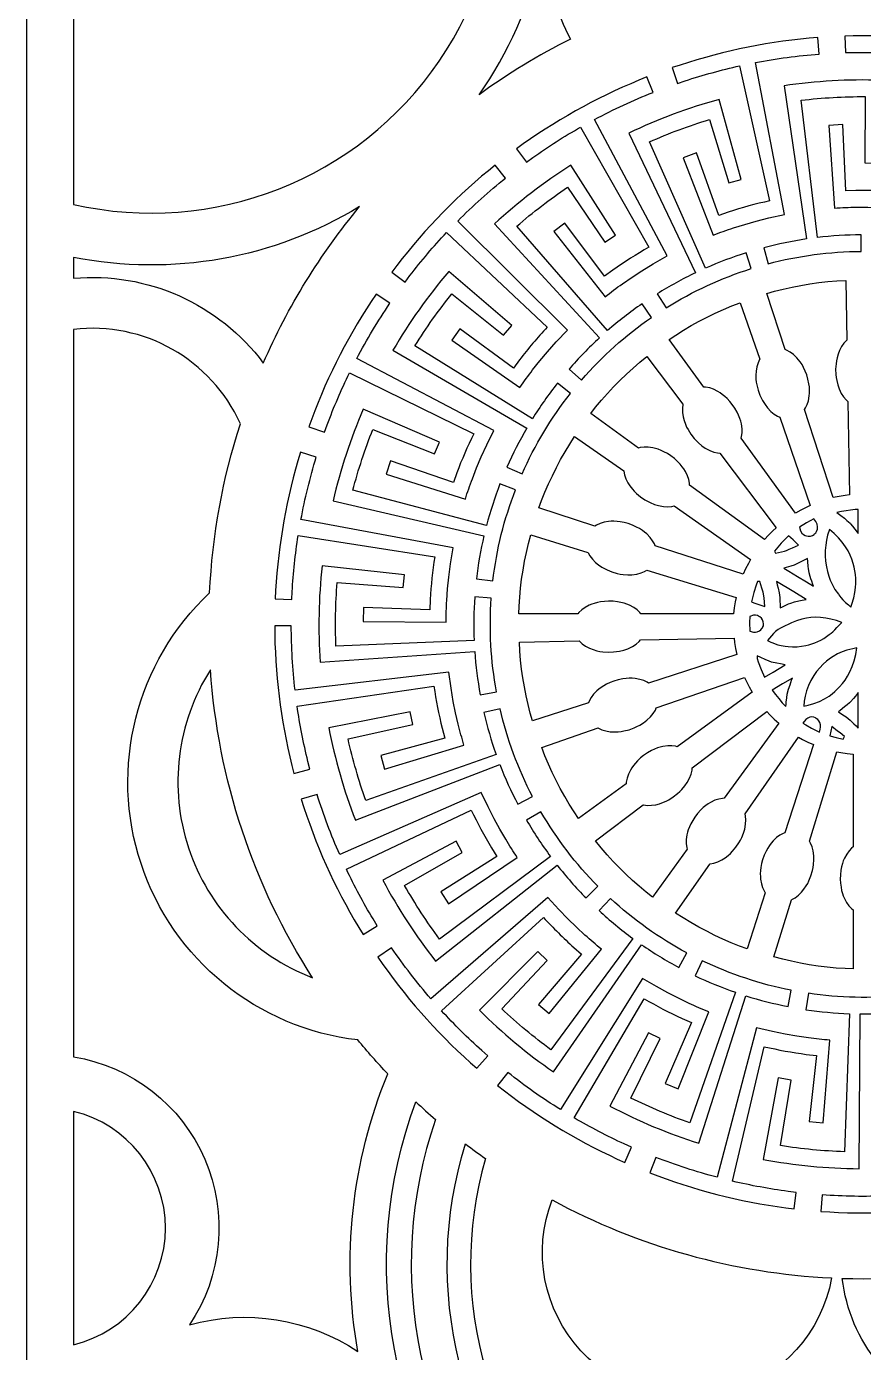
# Model space of a CAD drawing. Extents: x 21619 to 22734, y -2866 to -400.
# Drawn here: x 21619 to 22154, y -1992 to -1145 of the extents above; entities that cross this region are included whole.
import ezdxf

# ---------------------------------------------------------------- set-up
doc = ezdxf.new("R2010")
doc.units = 0
for name, color, linetype in [('DEFAULT', 7, 'CONTINUOUS'), ('DEFAULT_LAYER', 1, 'CONTINUOUS'), ('LAYER_01', 7, 'CONTINUOUS')]:
    doc.layers.add(name, color=color, linetype=linetype)

msp = doc.modelspace()

# ---------------------------------------------------------------- linework, layer by layer
at = {"layer": 'DEFAULT'}
for points in [[(22193.58, -1163.85, -0.028162), (22234.15, -1170.63), (22236.48, -1160.29, 0.059909), (22147.15, -1151.13), (22141.86, -1151.26), (22142.19, -1161.85), (22147.34, -1161.73, -0.024653), (22183.33, -1162.87), (22176.18, -1250.87, 0.024653), (22148.88, -1250), (22142.38, -1250.19), (22140.64, -1207.85), (22131.66, -1208.35), (22135.32, -1261.19, -0.012914), (22149.07, -1260.6), (22156.58, -1260.57), (22164.08, -1260.76), (22172.52, -1261.22), (22182.81, -1262.07)], [(22084.74, -1168.24, -0.028162), (22125.51, -1162.76), (22124.69, -1152.2, 0.059909), (22036.63, -1169.78), (22031.61, -1171.46), (22035.05, -1181.48), (22039.93, -1179.85, -0.024653), (22074.66, -1170.33), (22093.77, -1256.53, 0.024653), (22067.43, -1263.74), (22061.27, -1265.84), (22047.13, -1225.89), (22038.69, -1229.02), (22057.76, -1278.44, -0.012914), (22070.73, -1273.81), (22077.89, -1271.57), (22085.12, -1269.54), (22093.32, -1267.49), (22103.4, -1265.28)], [(21982.04, -1204.52, -0.028162), (22019.37, -1187.27), (22015.48, -1177.42, 0.059909), (21936.51, -1220.17), (21932.21, -1223.26), (21938.45, -1231.82), (21942.63, -1228.82, -0.024653), (21973.02, -1209.49), (22016.68, -1286.22, 0.024653), (21993.64, -1300.88), (21988.37, -1304.7), (21963.08, -1270.7), (21955.94, -1276.17), (21988.73, -1317.77, -0.012914), (21999.76, -1309.53), (22005.95, -1305.28), (22012.26, -1301.21), (22019.48, -1296.84), (22028.46, -1291.75)], [(22164.6, -1179.5, 0.044449), (22102.99, -1183.05), (22117.42, -1280.88, 0.028053), (22090.08, -1286.49), (22092.79, -1296.73, -0.0632), (22152.26, -1288.81), (22152.2, -1278.22, 0.028063), (22124.34, -1279.96), (22113.91, -1192.29, -0.030403), (22154.81, -1189.93), (22154.67, -1232.3), (22162.94, -1232.45)], [(22061.65, -1191.74, 0.044417), (22003.87, -1213.28), (22046.48, -1302.51, 0.028034), (22022.03, -1315.92), (22027.64, -1324.91, -0.063156), (22082.1, -1299.83), (22078.91, -1289.73, 0.028043), (22052.82, -1299.59), (22017.02, -1218.89, -0.030381), (22055.38, -1204.59), (22067.74, -1245.13), (22075.68, -1242.83)], [(21894.59, -1269.46, -0.028162), (21925.18, -1241.97), (21918.55, -1233.71, 0.059909), (21855.7, -1297.83), (21852.5, -1302.06), (21860.99, -1308.4), (21864.1, -1304.29, -0.024653), (21887.43, -1276.86), (21951.78, -1337.32, 0.024653), (21934.08, -1358.12), (21930.17, -1363.33), (21895.98, -1338.28), (21890.77, -1345.62), (21934.37, -1375.71, -0.012914), (21942.47, -1364.58), (21947.14, -1358.7), (21951.96, -1352.94), (21957.58, -1346.64), (21964.66, -1339.13)], [(21966.95, -1233.75, 0.04439), (21918.1, -1271.33), (21985.1, -1344.05, 0.028019), (21965.69, -1364.06), (21973.7, -1371, -0.06312), (22018.33, -1331.02), (22012.31, -1322.3, 0.028026), (21990.3, -1339.4), (21932.32, -1272.82, -0.030363), (21964.74, -1247.87), (21988.5, -1282.97), (21995.4, -1278.43)], [(21888.86, -1301.75, 0.044369), (21853.26, -1352.02), (21938.7, -1401.8, 0.028008), (21926.04, -1426.62), (21935.74, -1430.9, -0.063092), (21966.61, -1379.57), (21958.29, -1373.01, 0.028013), (21942.29, -1395.83), (21867.28, -1349.26, -0.030348), (21890.92, -1315.89), (21923.95, -1342.43), (21929.21, -1336.07)], [(21830.16, -1357.3, -0.028162), (21851.29, -1322.01), (21842.53, -1316.06, 0.059909), (21801.36, -1395.87), (21799.55, -1400.84), (21809.53, -1404.4), (21811.29, -1399.56, -0.024653), (21825.51, -1366.48), (21904.81, -1405.28, 0.024653), (21894.03, -1430.38), (21891.83, -1436.5), (21851.78, -1422.65), (21848.96, -1431.19), (21899.49, -1447.09, -0.012914), (21903.96, -1434.07), (21906.68, -1427.07), (21909.59, -1420.15), (21913.11, -1412.47), (21917.66, -1403.21)], [(21834.28, -1389.67, 0.044354), (21815.05, -1448.18), (21911.35, -1470.61, 0.027999), (21906.56, -1498.05), (21917.08, -1499.29, -0.063071), (21931.49, -1441.17), (21921.6, -1437.35, 0.028003), (21913.03, -1463.85), (21827.64, -1441.42, -0.030338), (21840.4, -1402.58), (21879.79, -1418.23), (21882.94, -1410.61)], [(21794.49, -1460.21, -0.028162), (21804.28, -1420.27), (21794.15, -1417.17, 0.059909), (21778.34, -1505.56), (21778.08, -1510.85), (21788.66, -1511.31), (21788.92, -1506.17, -0.024653), (21792.75, -1470.36), (21879.97, -1484.06, 0.024653), (21877.06, -1511.22), (21876.77, -1517.72), (21834.41, -1516.29), (21834.23, -1525.29), (21887.21, -1525.59, -0.012914), (21887.64, -1511.83), (21888.18, -1504.34), (21888.92, -1496.87), (21890.01, -1488.49), (21891.63, -1478.3)], [(21807.99, -1489.74, 0.044343), (21806.82, -1551.29), (21905.46, -1544.41, 0.027995), (21908.95, -1572.04), (21919.37, -1570.13, -0.063059), (21916.04, -1510.35), (21905.47, -1509.61, 0.027996), (21905.08, -1537.46), (21816.86, -1541.13, -0.030331), (21817.64, -1500.27), (21859.88, -1503.64), (21860.66, -1495.43)], [(21790.74, -1569.08, -0.028162), (21788.32, -1528.02), (21777.73, -1528.04, 0.059909), (21788.67, -1617.17), (21789.98, -1622.3), (21800.23, -1619.62), (21798.96, -1614.63, -0.024653), (21792.07, -1579.28), (21879.45, -1566.67, 0.024653), (21884.68, -1593.48), (21886.31, -1599.78), (21845.42, -1610.89), (21847.9, -1619.54), (21898.61, -1604.22, -0.012914), (21894.96, -1590.94), (21893.27, -1583.63), (21891.78, -1576.27), (21890.35, -1567.94), (21888.9, -1557.72)], [(21812.3, -1593.09, 0.044339), (21829.28, -1652.26), (21921.54, -1616.67, 0.027993), (21933, -1642.05), (21942.4, -1637.15, -0.063054), (21921.64, -1581.01), (21911.32, -1583.41, 0.027993), (21919.12, -1610.13), (21835.9, -1639.59, -0.030327), (21824.62, -1600.32), (21865.99, -1591.11), (21864.31, -1583.03)], [(21819.24, -1674.21, -0.028162), (21804.83, -1635.68), (21794.71, -1638.83, 0.059909), (21831.44, -1720.77), (21834.2, -1725.29), (21843.21, -1719.71), (21840.52, -1715.31, -0.024653), (21823.52, -1683.57), (21903.3, -1645.76, 0.024653), (21916.2, -1669.84), (21919.62, -1675.37), (21883.81, -1698.05), (21888.74, -1705.58), (21932.67, -1675.99, -0.012914), (21925.28, -1664.38), (21921.5, -1657.89), (21917.91, -1651.3), (21914.09, -1643.76), (21909.69, -1634.42)], [(21846.81, -1690.59, 0.044339), (21880.45, -1742.15), (21958.16, -1681, 0.027995), (21976.58, -1701.89), (21984.12, -1694.44, -0.063057), (21947.76, -1646.89), (21938.6, -1652.21, 0.027994), (21953.93, -1675.46), (21883.04, -1728.1, -0.030328), (21860.71, -1693.87), (21897.54, -1672.91), (21893.56, -1665.69)], [(21877.47, -1766.26, -0.028162), (21852.34, -1733.7), (21843.6, -1739.69, 0.059909), (21902.85, -1807.16), (21906.82, -1810.67), (21913.78, -1802.68), (21909.92, -1799.27, -0.024653), (21884.31, -1773.95), (21949.41, -1714.31, 0.024653), (21968.83, -1733.51), (21973.72, -1737.79), (21946.2, -1770.01), (21953.12, -1775.76), (21986.38, -1734.54, -0.012914), (21975.9, -1725.62), (21970.37, -1720.53), (21965, -1715.29), (21959.13, -1709.21), (21952.17, -1701.59)], [(21908.48, -1773.63, 0.044345), (21955.8, -1813.02), (22012.08, -1731.72, 0.028001), (22035.83, -1746.27), (22040.85, -1736.94, -0.063067), (21992.11, -1702.17), (21984.92, -1709.96, 0.027998), (22006.41, -1727.67), (21954.14, -1798.83, -0.030332), (21922.73, -1772.68), (21951.77, -1741.81), (21945.84, -1736.08)], [(21991.85, -1834.87, 0.044357), (22048.68, -1858.6), (22078.56, -1764.34, 0.02801), (22105.55, -1771.26), (22107.6, -1760.86, -0.063086), (22050.76, -1741.97), (22046.19, -1751.53, 0.028005), (22071.94, -1762.14), (22042.93, -1845.53, -0.03034), (22005.2, -1829.77), (22023.87, -1791.73), (22016.51, -1787.99)], [(21960.24, -1837.07, -0.028162), (21926.63, -1813.36), (21920.04, -1821.66, 0.059909), (21996.55, -1868.67), (22001.38, -1870.85), (22005.67, -1861.17), (22000.98, -1859.05, -0.024653), (21969.04, -1842.4), (22013.67, -1766.22, 0.024653), (22037.89, -1778.84), (22043.83, -1781.49), (22027.02, -1820.4), (22035.33, -1823.85), (22054.96, -1774.65, -0.012914), (22042.32, -1769.22), (22035.54, -1765.98), (22028.86, -1762.56), (22021.46, -1758.48), (22012.56, -1753.25)], [(22089.59, -1868.88, 0.044374), (22150.91, -1874.84), (22151.71, -1775.96, 0.028022), (22179.56, -1774.62), (22178.46, -1764.09, -0.063112), (22118.56, -1762.76), (22116.99, -1773.24, 0.028016), (22144.74, -1775.8), (22141.55, -1864.04, -0.030352), (22100.84, -1860.08), (22107.49, -1818.23), (22099.36, -1816.82)], [(22060.2, -1880.33, -0.028162), (22021.1, -1867.59), (22017.25, -1877.46, 0.059909), (22104.21, -1899.83), (22109.47, -1900.49), (22110.72, -1889.97), (22105.61, -1889.33, -0.024653), (22070.19, -1882.83), (22090.37, -1796.88, 0.024653), (22117.24, -1801.81), (22123.7, -1802.59), (22119.1, -1844.72), (22128.06, -1845.56), (22132.32, -1792.76, -0.012914), (22118.63, -1791.3), (22111.2, -1790.21), (22103.81, -1788.91), (22095.54, -1787.19), (22085.49, -1784.82)], [(22168.48, -1892.21, -0.028162), (22127.35, -1891.55), (22126.59, -1902.12, 0.059909), (22216.28, -1897.86), (22221.5, -1896.95), (22219.59, -1886.53), (22214.52, -1887.42, -0.024653), (22178.75, -1891.65), (22172.71, -1803.57, 0.024653), (22199.83, -1800.36), (22206.24, -1799.2), (22214.26, -1840.81), (22223.08, -1838.98), (22211.58, -1787.27, -0.012914), (22198.07, -1789.91), (22190.65, -1791.06), (22183.2, -1791.99), (22174.79, -1792.79), (22164.49, -1793.48)]]:
    msp.add_lwpolyline(points, format="xyb", close=True, dxfattribs=at)
at = {"layer": 'DEFAULT_LAYER'}
for points in [[(22139.58, -1379.53), (22141.08, -1381.84), (22142.7, -1383.74), (22143.8, -1384.76), (22144.86, -1444.42), (22142.08, -1444.74), (22138.24, -1445.34), (22134.43, -1446.13), (22116.14, -1389.85), (22116.77, -1388.86), (22117.8, -1386.73), (22118.6, -1384.24), (22119.14, -1381.19), (22119.28, -1379.37), (22119.3, -1377.55), (22119.17, -1375.44), (22118.9, -1373.34), (22118.31, -1370.45), (22117.47, -1367.62), (22116.56, -1365.25), (22115.48, -1362.95), (22114.49, -1361.18), (22113.38, -1359.48), (22112.35, -1358.1), (22111.24, -1356.79), (22109.13, -1354.73), (22106.99, -1353.13), (22104.67, -1351.89), (22103.68, -1351.5), (22092.03, -1315.64), (22096.91, -1314.3), (22102.5, -1312.9), (22108.13, -1311.65), (22113.79, -1310.55), (22119.48, -1309.6), (22125.18, -1308.81), (22130.91, -1308.16), (22136.66, -1307.67), (22142.42, -1307.33), (22143.1, -1345.55), (22142.93, -1345.71), (22141.3, -1347.45), (22139.78, -1349.62), (22138.46, -1352.15), (22137.58, -1354.42), (22136.87, -1356.89), (22136.48, -1358.73), (22136.21, -1360.59), (22135.98, -1364), (22136.09, -1367.41), (22136.3, -1369.34), (22136.62, -1371.26), (22137.33, -1374.14), (22138.19, -1376.63)], [(22094.68, -1391.13), (22096.81, -1392.87), (22098.94, -1394.17), (22100.3, -1394.79), (22119.75, -1451.21), (22117.2, -1452.37), (22113.74, -1454.13), (22110.36, -1456.06), (22075.57, -1408.19), (22075.87, -1407.05), (22076.19, -1404.7), (22076.18, -1402.09), (22075.75, -1399.02), (22075.32, -1397.25), (22074.77, -1395.52), (22074, -1393.54), (22073.1, -1391.63), (22071.64, -1389.06), (22069.97, -1386.63), (22068.37, -1384.66), (22066.63, -1382.81), (22065.14, -1381.43), (22063.56, -1380.16), (22062.16, -1379.16), (22060.69, -1378.25), (22058.05, -1376.95), (22055.52, -1376.09), (22052.93, -1375.62), (22051.87, -1375.56), (22029.71, -1345.06), (22033.93, -1342.27), (22038.82, -1339.21), (22043.79, -1336.28), (22048.83, -1333.49), (22053.95, -1330.83), (22059.13, -1328.31), (22064.38, -1325.93), (22069.69, -1323.69), (22075.07, -1321.59), (22087.53, -1357.73), (22087.41, -1357.93), (22086.39, -1360.08), (22085.62, -1362.62), (22085.15, -1365.43), (22085.01, -1367.86), (22085.1, -1370.44), (22085.3, -1372.3), (22085.62, -1374.15), (22086.45, -1377.46), (22087.61, -1380.68), (22088.4, -1382.45), (22089.3, -1384.18), (22090.87, -1386.7), (22092.46, -1388.79)], [(22055.56, -1416.04), (22058.12, -1417.03), (22060.55, -1417.61), (22062.04, -1417.78), (22097.96, -1465.42), (22095.9, -1467.32), (22093.15, -1470.06), (22090.53, -1472.94), (22042.66, -1438.16), (22042.58, -1436.98), (22042.16, -1434.66), (22041.35, -1432.17), (22039.99, -1429.39), (22039.04, -1427.84), (22037.98, -1426.36), (22036.63, -1424.72), (22035.18, -1423.18), (22033, -1421.19), (22030.66, -1419.39), (22028.53, -1418.01), (22026.31, -1416.79), (22024.46, -1415.94), (22022.57, -1415.21), (22020.93, -1414.7), (22019.25, -1414.29), (22016.33, -1413.87), (22013.67, -1413.83), (22011.06, -1414.18), (22010.03, -1414.45), (21979.53, -1392.3), (21982.68, -1388.34), (21986.39, -1383.92), (21990.21, -1379.6), (21994.14, -1375.38), (21998.18, -1371.28), (22002.33, -1367.28), (22006.59, -1363.39), (22010.95, -1359.61), (22015.42, -1355.95), (22038.43, -1386.47), (22038.38, -1386.7), (22038.08, -1389.07), (22038.13, -1391.72), (22038.55, -1394.54), (22039.17, -1396.89), (22040.05, -1399.31), (22040.82, -1401.02), (22041.69, -1402.69), (22043.51, -1405.58), (22045.6, -1408.28), (22046.91, -1409.72), (22048.29, -1411.09), (22050.56, -1413), (22052.72, -1414.5)], [(22026.04, -1451.81), (22028.79, -1451.96), (22031.28, -1451.76), (22032.75, -1451.47), (22081.64, -1485.68), (22080.26, -1488.11), (22078.49, -1491.58), (22076.89, -1495.12), (22020.61, -1476.84), (22020.18, -1475.74), (22019.06, -1473.66), (22017.52, -1471.55), (22015.37, -1469.32), (22013.98, -1468.14), (22012.52, -1467.06), (22010.73, -1465.92), (22008.87, -1464.9), (22006.19, -1463.68), (22003.41, -1462.7), (22000.95, -1462.04), (21998.46, -1461.57), (21996.44, -1461.33), (21994.42, -1461.22), (21992.7, -1461.24), (21990.98, -1461.37), (21988.07, -1461.87), (21985.53, -1462.66), (21983.15, -1463.8), (21982.26, -1464.37), (21946.4, -1452.73), (21948.18, -1447.99), (21950.34, -1442.64), (21952.63, -1437.35), (21955.07, -1432.13), (21957.65, -1426.97), (21960.36, -1421.88), (21963.21, -1416.87), (21966.19, -1411.93), (21969.3, -1407.07), (22000.62, -1428.99), (22000.65, -1429.22), (22001.09, -1431.56), (22001.95, -1434.07), (22003.23, -1436.62), (22004.55, -1438.67), (22006.13, -1440.7), (22007.39, -1442.09), (22008.73, -1443.4), (22011.35, -1445.59), (22014.18, -1447.51), (22015.87, -1448.48), (22017.61, -1449.35), (22020.36, -1450.47), (22022.87, -1451.22)], [(22149.78, -1468.19), (22150.4, -1468.99), (22150.4, -1464.89), (22150.39, -1453.68), (22148.46, -1453.8), (22145.53, -1454.08), (22142.61, -1454.49), (22139.71, -1455.02), (22136.83, -1455.67), (22137.67, -1456.35), (22139.26, -1457.6), (22141.54, -1459.35), (22143.17, -1460.67), (22145.14, -1462.42), (22145.55, -1462.88), (22146.79, -1464.37), (22148.3, -1466.29)], [(22124.41, -1464.8), (22124.1, -1463.05), (22123.37, -1461.45), (22121.95, -1459.63), (22117.26, -1462.25), (22112.86, -1465.06), (22113.53, -1467.45), (22114.43, -1468.79), (22115.39, -1469.64), (22116.44, -1470.25), (22117.41, -1470.61), (22118.45, -1470.8), (22119.88, -1470.74), (22121.11, -1470.34), (22122.15, -1469.63), (22122.5, -1469.27), (22122.7, -1469.11), (22123.26, -1468.52), (22123.76, -1467.76), (22124.28, -1466.36)], [(22009.03, -1494.95), (22011.69, -1494.25), (22014, -1493.29), (22015.3, -1492.56), (22072.37, -1509.98), (22071.81, -1512.73), (22071.2, -1516.57), (22070.77, -1520.43), (22011.6, -1520.43), (22010.85, -1519.53), (22009.14, -1517.89), (22007.02, -1516.36), (22004.29, -1514.9), (22002.6, -1514.21), (22000.88, -1513.64), (21998.83, -1513.1), (21996.75, -1512.71), (21993.82, -1512.38), (21990.87, -1512.3), (21988.33, -1512.44), (21985.81, -1512.76), (21983.82, -1513.15), (21981.86, -1513.68), (21980.23, -1514.23), (21978.64, -1514.88), (21976.03, -1516.25), (21973.85, -1517.79), (21971.95, -1519.61), (21971.27, -1520.43), (21933.57, -1520.43), (21933.8, -1515.38), (21934.19, -1509.63), (21934.75, -1503.89), (21935.45, -1498.17), (21936.31, -1492.47), (21937.31, -1486.79), (21938.47, -1481.14), (21939.78, -1475.53), (21941.24, -1469.94), (21977.8, -1481.11), (21977.89, -1481.32), (21979.04, -1483.41), (21980.64, -1485.52), (21982.64, -1487.56), (21984.52, -1489.1), (21986.66, -1490.54), (21988.29, -1491.47), (21989.97, -1492.31), (21993.14, -1493.58), (21996.42, -1494.53), (21998.32, -1494.93), (22000.25, -1495.22), (22003.21, -1495.43), (22005.83, -1495.38)], [(22112.28, -1476.53), (22110.6, -1474.76), (22108.8, -1473), (22105.95, -1470.57), (22104.52, -1471.91), (22101.14, -1475.32), (22096.84, -1480.27), (22097.65, -1481.64), (22103.4, -1480.33), (22104.51, -1479.9), (22106.37, -1479.13), (22108.4, -1478.24)], [(22140.66, -1511.5), (22142.25, -1513.03), (22144.14, -1514.69), (22145.74, -1516.06), (22146.41, -1514.1), (22147.56, -1510.09), (22148.27, -1506.81), (22148.73, -1503.59), (22148.91, -1501), (22148.87, -1497.8), (22148.62, -1495.31), (22148.16, -1492.85), (22147.76, -1490.54), (22147.2, -1488.27), (22146.32, -1485.52), (22145.23, -1482.84), (22143.89, -1480.15), (22142.34, -1477.56), (22140.23, -1474.59), (22137.88, -1471.8), (22135.06, -1468.98), (22132.02, -1466.43), (22130.87, -1470.09), (22130.13, -1473.33), (22129.62, -1476.61), (22129.35, -1479.93), (22129.32, -1483.26), (22129.54, -1486.82), (22130.05, -1490.36), (22130.7, -1493.34), (22131.57, -1496.26), (22132.55, -1498.91), (22133.72, -1501.48), (22135.55, -1504.75), (22137.69, -1507.81), (22137.96, -1508.21), (22139.32, -1510.02)], [(22118.62, -1491.47), (22118.47, -1490.21), (22118.15, -1487), (22117.98, -1484.94), (22116.62, -1485.63), (22114.67, -1486.66), (22112.55, -1487.79), (22110.28, -1488.91), (22109.4, -1489.24), (22107.43, -1489.87), (22105.8, -1490.33), (22104.31, -1490.73), (22102.81, -1491.12), (22106.02, -1493.16), (22111.52, -1496.52), (22117.34, -1499.98), (22121.81, -1502.62), (22121.49, -1501.72), (22120.67, -1499.41), (22120.18, -1497.99), (22119.68, -1496.42), (22119.07, -1494.13)], [(22089.59, -1506.57), (22088.92, -1503.91), (22087.57, -1499.65), (22086.02, -1499.63), (22085.17, -1502.06), (22083.73, -1506.75), (22082.33, -1512.65), (22083.8, -1513.3), (22086.25, -1514.28), (22090.78, -1515.77), (22090.22, -1510.09)], [(22109.7, -1512.7), (22112.37, -1512.08), (22114.65, -1511.67), (22117.16, -1511.23), (22109.17, -1506.32), (22098.12, -1499.7), (22098.72, -1501.9), (22099.26, -1504), (22099.93, -1506.92), (22100.22, -1509.91), (22100.37, -1512.36), (22100.47, -1514.5), (22100.57, -1516.53), (22101.99, -1515.88), (22104.22, -1514.85), (22105.94, -1514.08), (22107.37, -1513.5)], [(22086.02, -1521.53), (22084.71, -1521.24), (22083.44, -1521.32), (22081.19, -1522.06), (22081.06, -1525.83), (22081.16, -1531.54), (22083.46, -1532.13), (22084.7, -1532.16), (22085.93, -1531.95), (22087.33, -1531.33), (22088.22, -1530.64), (22088.9, -1529.82), (22089.15, -1529.4), (22089.33, -1529.14), (22089.82, -1528.03), (22089.97, -1526.74), (22089.77, -1525.42), (22089.28, -1524.21), (22088.54, -1523.15), (22087.55, -1522.25), (22086.79, -1521.81)], [(22136.79, -1529.17), (22138.3, -1527.56), (22139.4, -1526.43), (22139.89, -1525.95), (22136.46, -1524.68), (22132.94, -1523.7), (22129.64, -1523.06), (22126.31, -1522.69), (22123.24, -1522.59), (22120.17, -1522.74), (22117.26, -1523.1), (22114.4, -1523.7), (22111.01, -1524.74), (22107.74, -1526.14), (22105.71, -1527.13), (22103.69, -1528.08), (22102.05, -1528.87), (22100.73, -1529.55), (22099.28, -1530.41), (22097.66, -1531.57), (22096.38, -1532.84), (22094.96, -1534.41), (22093.77, -1535.83), (22092.45, -1537.46), (22092.46, -1537.46), (22094.59, -1538.37), (22095.85, -1538.89), (22097.27, -1539.45), (22099.1, -1540.09), (22101.2, -1540.66), (22103.82, -1541.06), (22105.69, -1541.29), (22108.5, -1541.45), (22111.3, -1541.39), (22114.1, -1541.12), (22116.87, -1540.63), (22118.84, -1540.15), (22120.79, -1539.56), (22122.7, -1538.87), (22124.58, -1538.07), (22126.5, -1537.11), (22128.35, -1536.04), (22130.14, -1534.87), (22131.86, -1533.58), (22133.06, -1532.74), (22134.2, -1531.78), (22135.41, -1530.62)], [(22006.18, -1541.24), (22008.49, -1539.75), (22010.39, -1538.13), (22011.4, -1537.03), (22071.06, -1535.97), (22071.39, -1538.74), (22071.99, -1542.59), (22072.78, -1546.4), (22016.5, -1564.68), (22015.51, -1564.05), (22013.38, -1563.02), (22010.89, -1562.23), (22007.84, -1561.68), (22006.02, -1561.55), (22004.2, -1561.53), (22002.09, -1561.66), (21999.98, -1561.92), (21997.1, -1562.52), (21994.27, -1563.36), (21991.9, -1564.27), (21989.6, -1565.35), (21987.83, -1566.34), (21986.13, -1567.44), (21984.75, -1568.47), (21983.43, -1569.59), (21981.37, -1571.7), (21979.78, -1573.84), (21978.53, -1576.15), (21978.14, -1577.15), (21942.29, -1588.79), (21940.94, -1583.92), (21939.54, -1578.32), (21938.29, -1572.69), (21937.2, -1567.04), (21936.25, -1561.35), (21935.45, -1555.64), (21934.81, -1549.91), (21934.32, -1544.17), (21933.98, -1538.4), (21972.2, -1537.72), (21972.36, -1537.9), (21974.1, -1539.53), (21976.26, -1541.05), (21978.8, -1542.37), (21981.07, -1543.25), (21983.54, -1543.96), (21985.38, -1544.34), (21987.24, -1544.62), (21990.64, -1544.85), (21994.06, -1544.74), (21995.99, -1544.53), (21997.91, -1544.21), (22000.79, -1543.5), (22003.27, -1542.63)], [(22093.49, -1550.67), (22090.95, -1549.59), (22088.26, -1548.37), (22085.75, -1547.2), (22085.75, -1548.96), (22086.39, -1550.97), (22088.3, -1555.99), (22090.56, -1560.85), (22095.97, -1557.58), (22103.67, -1552.88), (22100.76, -1552.39), (22098.4, -1551.97), (22094.9, -1551.23)], [(22146.62, -1553.97), (22147.87, -1550.35), (22148.91, -1546.27), (22149.6, -1542.1), (22146.91, -1542.65), (22143.1, -1543.66), (22140.08, -1544.71), (22137.13, -1546), (22134.39, -1547.53), (22132.66, -1548.69), (22131.02, -1549.98), (22130.23, -1550.6), (22127.93, -1552.6), (22125.81, -1554.79), (22123.81, -1557.22), (22122, -1559.81), (22120.21, -1562.92), (22118.68, -1566.16), (22117.44, -1569.53), (22116.49, -1573), (22115.89, -1576.18), (22115.55, -1579.4), (22118.35, -1578.77), (22122.07, -1577.67), (22125.69, -1576.27), (22128.78, -1574.75), (22131.77, -1572.9), (22133.69, -1571.47), (22135.49, -1569.89), (22137.01, -1568.53), (22138.45, -1567.09), (22140.3, -1564.96), (22141.99, -1562.7), (22143.62, -1560.14), (22145.07, -1557.46)], [(22017.78, -1586.15), (22019.51, -1584.02), (22020.82, -1581.88), (22021.44, -1580.52), (22077.85, -1561.08), (22079.02, -1563.62), (22080.78, -1567.09), (22082.71, -1570.47), (22034.83, -1605.25), (22033.69, -1604.96), (22031.35, -1604.64), (22028.74, -1604.65), (22025.67, -1605.08), (22023.9, -1605.51), (22022.16, -1606.05), (22020.19, -1606.83), (22018.27, -1607.73), (22015.71, -1609.19), (22013.28, -1610.86), (22011.31, -1612.46), (22009.46, -1614.2), (22008.08, -1615.69), (22006.8, -1617.26), (22005.81, -1618.67), (22004.9, -1620.14), (22003.6, -1622.78), (22002.74, -1625.3), (22002.27, -1627.89), (22002.21, -1628.96), (21971.71, -1651.12), (21968.92, -1646.9), (21965.86, -1642.01), (21962.93, -1637.04), (21960.14, -1632), (21957.48, -1626.88), (21954.96, -1621.7), (21952.58, -1616.45), (21950.33, -1611.13), (21948.23, -1605.76), (21984.37, -1593.3), (21984.57, -1593.42), (21986.73, -1594.43), (21989.26, -1595.21), (21992.08, -1595.68), (21994.51, -1595.82), (21997.08, -1595.73), (21998.95, -1595.52), (22000.8, -1595.21), (22004.11, -1594.38), (22007.33, -1593.22), (22009.1, -1592.42), (22010.83, -1591.53), (22013.35, -1589.96), (22015.44, -1588.37)], [(22107.86, -1562.8), (22108.35, -1561.44), (22102.13, -1565.12), (22095.48, -1569.14), (22097.47, -1571.9), (22099.58, -1574.56), (22101.82, -1577.12), (22104.17, -1579.57), (22104.31, -1578.01), (22104.41, -1576.89), (22104.74, -1574.06), (22105.1, -1571.71), (22105.81, -1568.55), (22106.83, -1565.63)], [(22150.38, -1587.23), (22150.41, -1579.85), (22150.42, -1574.94), (22150.39, -1570.64), (22149.94, -1571.22), (22148.55, -1573.01), (22147.39, -1574.45), (22145.51, -1576.62), (22144.86, -1577.2), (22143.42, -1578.44), (22141.7, -1579.84), (22138.84, -1582.11), (22137.71, -1583.03), (22140.51, -1584.83), (22142.59, -1586.24), (22145.24, -1588.23), (22146.14, -1589.05), (22147.64, -1590.54), (22149, -1591.98), (22150.39, -1593.48), (22150.38, -1591.66)], [(22042.68, -1625.27), (22043.67, -1622.71), (22044.25, -1620.28), (22044.43, -1618.79), (22092.07, -1582.86), (22093.96, -1584.92), (22096.71, -1587.68), (22099.59, -1590.3), (22064.81, -1638.17), (22063.63, -1638.24), (22061.3, -1638.66), (22058.82, -1639.48), (22056.03, -1640.84), (22054.49, -1641.79), (22053, -1642.85), (22051.37, -1644.19), (22049.82, -1645.64), (22047.84, -1647.82), (22046.04, -1650.16), (22044.66, -1652.29), (22043.44, -1654.52), (22042.59, -1656.36), (22041.86, -1658.25), (22041.35, -1659.9), (22040.94, -1661.57), (22040.51, -1664.49), (22040.48, -1667.16), (22040.83, -1669.77), (22041.1, -1670.8), (22018.94, -1701.29), (22014.99, -1698.14), (22010.56, -1694.44), (22006.25, -1690.62), (22002.03, -1686.69), (21997.92, -1682.64), (21993.92, -1678.49), (21990.04, -1674.24), (21986.26, -1669.88), (21982.6, -1665.41), (22013.12, -1642.4), (22013.35, -1642.44), (22015.72, -1642.74), (22018.36, -1642.7), (22021.19, -1642.28), (22023.54, -1641.66), (22025.96, -1640.78), (22027.67, -1640.01), (22029.34, -1639.14), (22032.23, -1637.32), (22034.93, -1635.23), (22036.37, -1633.92), (22037.73, -1632.53), (22039.65, -1630.26), (22041.14, -1628.11)], [(22119.52, -1586.41), (22118.23, -1586.94), (22116.98, -1587.85), (22115.02, -1590.18), (22116.96, -1591.37), (22120.51, -1593.38), (22125.63, -1595.91), (22126.17, -1594.1), (22126.39, -1592.74), (22126.33, -1591.3), (22125.97, -1589.89), (22125.31, -1588.66), (22124.53, -1587.79), (22123.62, -1587.18), (22123.37, -1587.06), (22123.06, -1586.86), (22122, -1586.4), (22120.79, -1586.23)], [(22138.85, -1596.47), (22137.25, -1595.22), (22133.5, -1592.39), (22132.16, -1598.32), (22136.21, -1599.44), (22140.78, -1600.5), (22141.62, -1598.79)], [(22078.46, -1654.78), (22078.61, -1652.04), (22078.41, -1649.55), (22078.11, -1648.08), (22112.32, -1599.19), (22114.76, -1600.56), (22118.23, -1602.33), (22121.77, -1603.94), (22103.48, -1660.22), (22102.39, -1660.65), (22100.31, -1661.77), (22098.2, -1663.31), (22095.97, -1665.46), (22094.79, -1666.85), (22093.71, -1668.31), (22092.56, -1670.1), (22091.54, -1671.95), (22090.33, -1674.64), (22089.34, -1677.42), (22088.69, -1679.87), (22088.21, -1682.37), (22087.97, -1684.38), (22087.87, -1686.41), (22087.89, -1688.13), (22088.02, -1689.85), (22088.52, -1692.76), (22089.31, -1695.3), (22090.45, -1697.67), (22091.02, -1698.57), (22079.37, -1734.42), (22074.64, -1732.65), (22069.29, -1730.49), (22064, -1728.19), (22058.77, -1725.76), (22053.62, -1723.18), (22048.53, -1720.47), (22043.52, -1717.62), (22038.58, -1714.64), (22033.72, -1711.53), (22055.64, -1680.21), (22055.87, -1680.18), (22058.21, -1679.74), (22060.71, -1678.87), (22063.27, -1677.6), (22065.32, -1676.28), (22067.35, -1674.7), (22068.73, -1673.44), (22070.05, -1672.09), (22072.24, -1669.47), (22074.16, -1666.65), (22075.13, -1664.96), (22075.99, -1663.22), (22077.11, -1660.47), (22077.87, -1657.95)], [(22121.6, -1671.8), (22120.9, -1669.14), (22119.94, -1666.83), (22119.2, -1665.53), (22136.63, -1608.46), (22139.37, -1609.01), (22143.22, -1609.63), (22147.08, -1610.05), (22147.08, -1669.23), (22146.17, -1669.98), (22144.54, -1671.69), (22143.01, -1673.81), (22141.55, -1676.54), (22140.86, -1678.22), (22140.28, -1679.95), (22139.75, -1682), (22139.35, -1684.08), (22139.03, -1687.01), (22138.95, -1689.96), (22139.08, -1692.5), (22139.4, -1695.02), (22139.8, -1697.01), (22140.32, -1698.96), (22140.87, -1700.6), (22141.53, -1702.19), (22142.9, -1704.8), (22144.44, -1706.98), (22146.26, -1708.88), (22147.08, -1709.56), (22147.08, -1747.25), (22142.03, -1747.03), (22136.27, -1746.63), (22130.53, -1746.08), (22124.81, -1745.38), (22119.11, -1744.52), (22113.44, -1743.51), (22107.79, -1742.36), (22102.17, -1741.05), (22096.59, -1739.59), (22107.75, -1703.03), (22107.96, -1702.93), (22110.06, -1701.78), (22112.17, -1700.19), (22114.21, -1698.19), (22115.75, -1696.3), (22117.19, -1694.17), (22118.12, -1692.54), (22118.95, -1690.86), (22120.22, -1687.69), (22121.18, -1684.41), (22121.58, -1682.51), (22121.87, -1680.58), (22122.08, -1677.62), (22122.02, -1674.99)]]:
    msp.add_lwpolyline(points, close=True, dxfattribs=at)
at = {"layer": 'LAYER_01'}
msp.add_lwpolyline([(21619.26, -2866.3), (22733.92, -2866.3), (22733.92, -399.84), (21619.26, -399.84)], close=True, dxfattribs=at)
for points in [[(21649.26, -1258.78, 1.254765), (21649.26, -824.76), (21649.26, -963.8, -0.737767), (21649.26, -1134)], [(21966.62, -1153.27, 0.0409), (21908.26, -1188.72, 0.095802), (21947.96, -1100.08, 0.069457)], [(21649.26, -1305.95, -0.259891), (21770.48, -1360.17, -0.07055), (21831.99, -1260.19, -0.187818), (21649.26, -1292.66)], [(21649.26, -1803.32, -0.546576), (21723.26, -1974.67, -0.219447), (21830.86, -1991.65, -0.142037), (21849.89, -1814.2, -0.017225), (21830.85, -1792.6, -0.638119), (21736.19, -1506.93, -0.065927), (21755.83, -1398.94, 0.326148), (21649.26, -1338.63)], [(21736.71, -1556.09, 0.473658), (21801.91, -1752.86, -0.125933)], [(22434.04, -2010.64, -1.052098), (21867.86, -1832.1, 0.010149), (21880.48, -1843.45, 1.051102), (22420.22, -2001.14, 0.048738)], [(21649.26, -1987.27, 0.787664), (21649.26, -1838.2)], [(22401.31, -1978.73, -1.069595), (21899.58, -1858.99, 0.009474), (21912.34, -1868.38, 1.133057), (22389.88, -1943.31, 0.109194)], [(22133.34, -1944.63, -1.099204), (21954.86, -1894.79, 0.112212)], [(22346.97, -1897.78, -1.110249), (22140.17, -1944.9, 0.128951)]]:
    msp.add_lwpolyline(points, format="xyb", close=True, dxfattribs=at)

doc.saveas('drawing.dxf')
